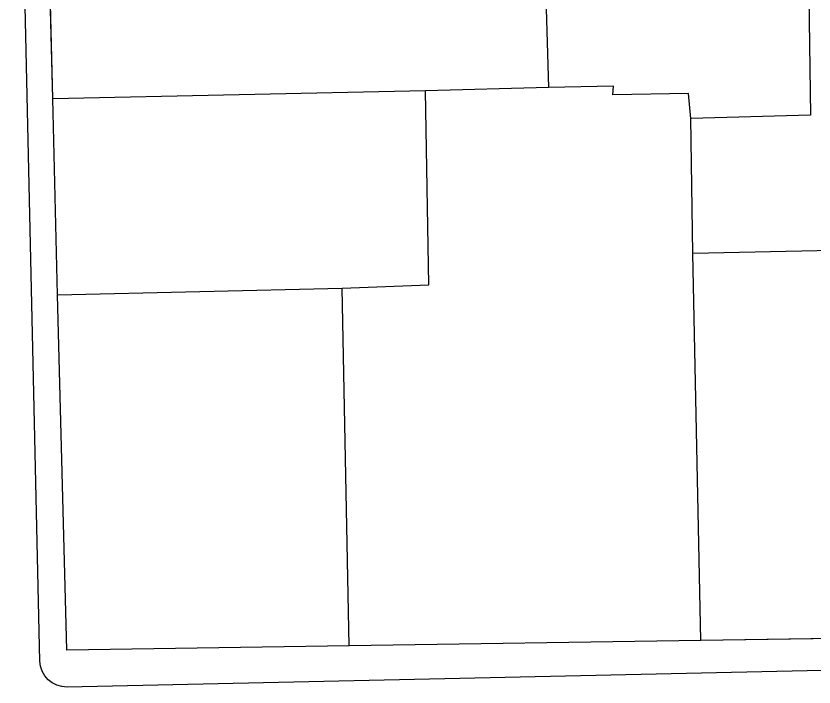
# Model space of a CAD drawing. Header units: metres. Extents: x 668617 to 675126, y 2286318 to 2293677.
# Drawn here: x 670073.3 to 670130.3, y 2287145.1 to 2287193 of the extents above; entities that cross this region are included whole.
import ezdxf

# ---------------------------------------------------------------- set-up
doc = ezdxf.new("R2010")
doc.units = ezdxf.units.M
doc.header["$MEASUREMENT"] = 0
for name, color, linetype in [('DMTG-PB-BANQUETAS', 251, 'Continuous'), ('DMTG-PB-LOTIFICACION', 253, 'Continuous'), ('DMTG-PB-MANZANAS', 251, 'Continuous')]:
    doc.layers.add(name, color=color, linetype=linetype)

msp = doc.modelspace()

# ---------------------------------------------------------------- linework, layer by layer
at = {"layer": 'DMTG-PB-BANQUETAS'}
msp.add_lwpolyline([(670179.46706, 2287147.3092), (670076.98262, 2287145.05358), (670076.61182, 2287145.08232), (670076.25355, 2287145.18297), (670075.92078, 2287145.35043), (670075.62645, 2287145.57861), (670075.38251, 2287145.85841), (670075.19689, 2287146.18079), (670075.07649, 2287146.53369), (670075.02621, 2287146.90207), (670073.33038, 2287223.46668), (670073.53328, 2287223.9942), (670073.81988, 2287224.48209), (670074.1821, 2287224.91643), (670074.60884, 2287225.28629), (670075.09104, 2287225.58274), (670075.61463, 2287225.79588), (670143.67326, 2287227.36139)], dxfattribs=at)
at = {"layer": 'DMTG-PB-LOTIFICACION'}
for p, q in [((670129.48327, 2287223.10283), (670130.10109, 2287185.90512)), ((670110.36475, 2287222.71171), (670111.3626, 2287187.86563)), ((670075.95572, 2287187.05541), (670075.09753, 2287221.98208)), ((670102.59353, 2287187.62843), (670075.95572, 2287187.05541)), ((670111.3626, 2287187.86563), (670102.59353, 2287187.62843)), ((670102.82225, 2287173.78927), (670102.59353, 2287187.62843)), ((670116.01218, 2287187.97536), (670111.3626, 2287187.86563)), ((670115.97485, 2287187.3452), (670116.01218, 2287187.97536)), ((670076.30503, 2287173.07676), (670075.95572, 2287187.05541)), ((670121.38442, 2287187.45815), (670115.97485, 2287187.3452)), ((670121.54202, 2287185.6688), (670121.38442, 2287187.45815)), ((670130.10109, 2287185.90512), (670121.54202, 2287185.6688)), ((670121.68296, 2287176.01931), (670121.54202, 2287185.6688)), ((670144.25118, 2287176.48507), (670121.68296, 2287176.01931)), ((670122.26026, 2287148.37151), (670121.68296, 2287176.01931)), ((670076.30503, 2287173.07676), (670096.63328, 2287173.53301)), ((670096.63328, 2287173.53301), (670102.82225, 2287173.78927)), ((670097.12163, 2287147.99485), (670096.63328, 2287173.53301)), ((670076.95279, 2287147.67928), (670076.30503, 2287173.07676)), ((670122.26026, 2287148.37151), (670097.12163, 2287147.99485)), ((670144.699, 2287148.71672), (670122.26026, 2287148.37151)), ((670097.12163, 2287147.99485), (670076.95279, 2287147.67928))]:
    msp.add_line(p, q, dxfattribs=at)
at = {"layer": 'DMTG-PB-MANZANAS'}
msp.add_lwpolyline([(670175.31967, 2287224.04731), (670176.3194, 2287179.33115), (670176.48909, 2287172.33181), (670177.0071, 2287149.2338), (670168.85755, 2287149.10922), (670158.75815, 2287148.94637), (670144.699, 2287148.71672), (670122.26026, 2287148.37151), (670097.12163, 2287147.99485), (670076.95279, 2287147.67928), (670076.30503, 2287173.07676), (670075.95572, 2287187.05541), (670075.09753, 2287221.98208), (670110.36475, 2287222.71171), (670129.48327, 2287223.10283), (670143.50216, 2287223.39231)], close=True, dxfattribs=at)

doc.saveas('drawing.dxf')
